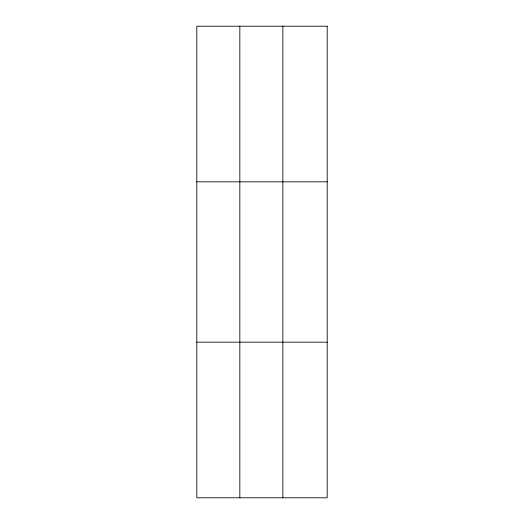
<?xml version="1.0" encoding="UTF-8"?>
<svg xmlns="http://www.w3.org/2000/svg" width="524" height="524" viewBox="0 0 524 524"><rect width="100%" height="100%" fill="white"/><g stroke="black" fill="none" stroke-linecap="round" stroke-linejoin="round"><path stroke-width="0.79" d="M239.835 497.8L239.835 26.2M282.862 497.8L282.862 26.2M196.801 181.828L327.199 181.828M196.801 342.172L327.199 342.172M327.199 26.2L327.199 497.8L196.801 497.8L196.801 26.2L327.199 26.2"/></g></svg>
